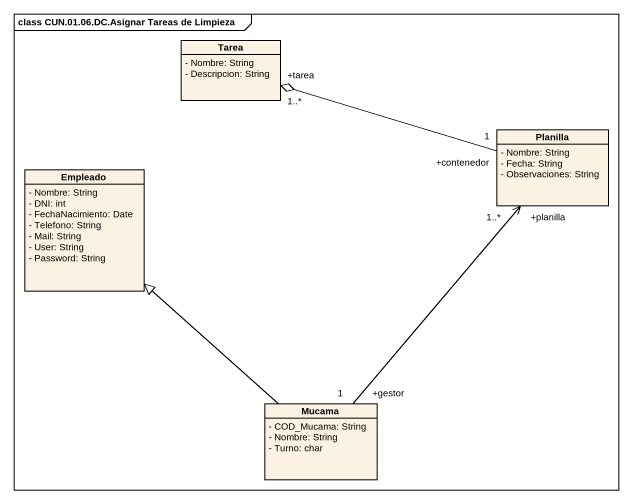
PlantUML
@startuml
mainframe class CUN.01.06.DC.Asignar Tareas de Limpieza
hide circle
hide empty members
skinparam classAttributeIconSize 0
class Tarea {
  - Nombre: String
  - Descripcion: String
}
class Planilla {
  - Nombre: String
  - Fecha: String
  - Observaciones: String
}
class Empleado {
  - Nombre: String
  - DNI: int
  - FechaNacimiento: Date
  - Telefono: String
  - Mail: String
  - User: String
  - Password: String
}
class Mucama {
  - COD_Mucama: String
  - Nombre: String
  - Turno: char
}
Planilla "+contenedor\n1" -left-o "+tarea\n1..*" Tarea
Mucama "+gestor\n1" -up-> "+planilla\n1..*" Planilla
Mucama -up-|> Empleado
@enduml
